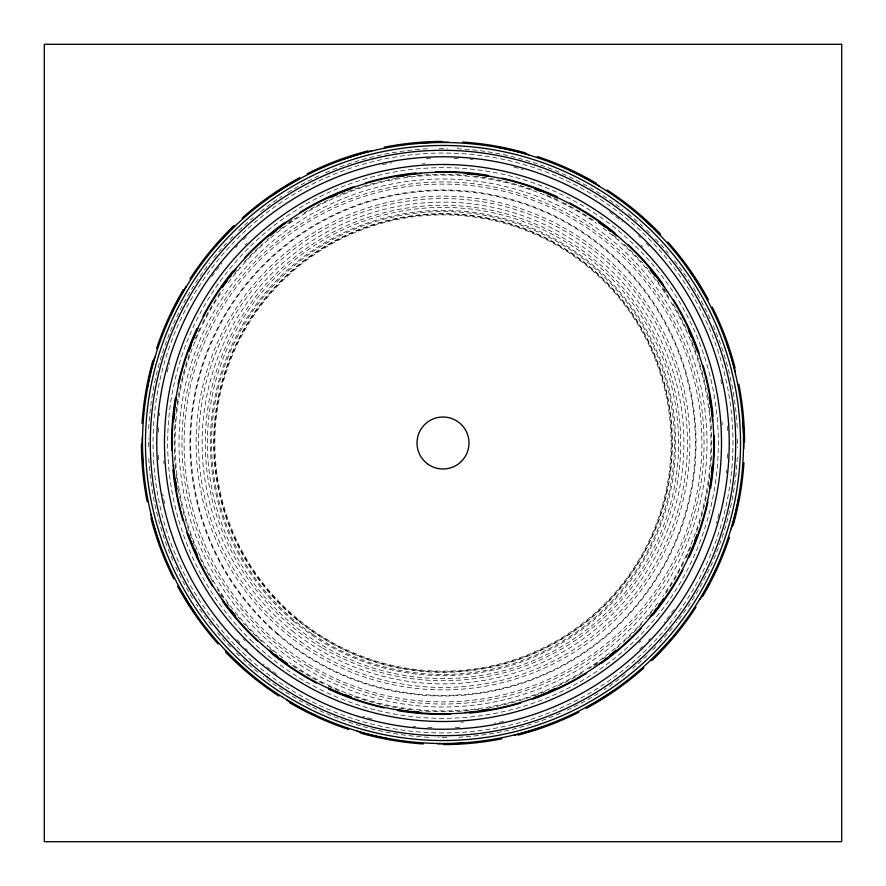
<?xml version="1.0" encoding="UTF-8"?>
<svg xmlns="http://www.w3.org/2000/svg" width="886" height="886" viewBox="0 0 886 886"><rect width="100%" height="100%" fill="white"/><g stroke="black" fill="none" stroke-linecap="round" stroke-linejoin="round"><path stroke-width="0.66" stroke-dasharray="4.43 3.32" d="M603.211 228.234A267.937 267.937 0 0 1 662.617 596.477M657.766 603.211A267.937 267.937 0 0 1 289.523 662.617M282.789 657.766A267.937 267.937 0 0 1 223.383 289.523M228.234 282.789A267.937 267.937 0 0 1 596.477 223.383M737.285 457.209A294.617 294.617 0 0 1 676.472 622.703M672.252 628.052A294.617 294.617 0 0 1 659.693 642.616M655.906 646.647A294.617 294.617 0 0 1 653.015 649.626M647.112 655.463A294.617 294.617 0 0 1 632.715 668.409M625.25 674.49A294.617 294.617 0 0 1 604.13 689.662M598.305 693.361A294.617 294.617 0 0 1 566.663 710.417M560.384 713.23A294.617 294.617 0 0 1 457.829 737.252M446.788 737.595A294.617 294.617 0 0 1 438.47 737.584M428.791 737.285A294.617 294.617 0 0 1 263.297 676.472M257.948 672.252A294.617 294.617 0 0 1 243.384 659.693M239.353 655.906A294.617 294.617 0 0 1 236.374 653.015M230.537 647.112A294.617 294.617 0 0 1 217.591 632.715M211.51 625.25A294.617 294.617 0 0 1 196.338 604.13M192.639 598.305A294.617 294.617 0 0 1 175.583 566.663M172.77 560.384A294.617 294.617 0 0 1 148.748 457.829M148.405 446.788A294.617 294.617 0 0 1 148.416 438.47M148.715 428.791A294.617 294.617 0 0 1 209.528 263.297M213.747 257.948A294.617 294.617 0 0 1 226.307 243.384M230.094 239.353A294.617 294.617 0 0 1 232.985 236.374M238.888 230.537A294.617 294.617 0 0 1 253.285 217.591M260.75 211.51A294.617 294.617 0 0 1 281.87 196.338M287.695 192.639A294.617 294.617 0 0 1 319.337 175.583M325.616 172.77A294.617 294.617 0 0 1 428.171 148.748M439.212 148.405A294.617 294.617 0 0 1 447.53 148.416M457.209 148.715A294.617 294.617 0 0 1 622.703 209.528M628.052 213.747A294.617 294.617 0 0 1 642.616 226.307M646.647 230.094A294.617 294.617 0 0 1 649.626 232.985M655.463 238.888A294.617 294.617 0 0 1 668.409 253.285M674.49 260.75A294.617 294.617 0 0 1 689.662 281.87M693.361 287.695A294.617 294.617 0 0 1 710.417 319.337M713.23 325.616A294.617 294.617 0 0 1 737.252 428.171M737.595 439.212A294.617 294.617 0 0 1 737.584 447.53M727.65 453.887A284.86 284.86 0 0 1 727.395 459.369M726.553 470.289A284.86 284.86 0 0 1 726.276 473.024M718.9 513.902A284.86 284.86 0 0 1 716.331 523.227M674.124 609.524A284.86 284.86 0 0 1 664.035 622.692M650.324 638.352A284.86 284.86 0 0 1 648.408 640.368M642.572 646.271A284.86 284.86 0 0 1 639.592 649.15M503.481 721.37A284.86 284.86 0 0 1 494.089 723.242M459.779 727.373A284.86 284.86 0 0 1 454.23 727.639M432.113 727.65A284.86 284.86 0 0 1 426.631 727.395M415.711 726.553A284.86 284.86 0 0 1 412.976 726.276M372.098 718.9A284.86 284.86 0 0 1 362.773 716.331M276.476 674.124A284.86 284.86 0 0 1 263.308 664.035M247.648 650.324A284.86 284.86 0 0 1 245.632 648.408M239.729 642.572A284.86 284.86 0 0 1 236.85 639.592M164.63 503.481A284.86 284.86 0 0 1 162.758 494.089M158.627 459.779A284.86 284.86 0 0 1 158.361 454.23M158.35 432.113A284.86 284.86 0 0 1 158.605 426.631M159.447 415.711A284.86 284.86 0 0 1 159.724 412.976M167.1 372.098A284.86 284.86 0 0 1 169.669 362.773M211.876 276.476A284.86 284.86 0 0 1 221.965 263.308M235.676 247.648A284.86 284.86 0 0 1 237.592 245.632M243.428 239.729A284.86 284.86 0 0 1 246.408 236.85M382.519 164.63A284.86 284.86 0 0 1 391.911 162.758M426.221 158.627A284.86 284.86 0 0 1 431.77 158.361M453.887 158.35A284.86 284.86 0 0 1 459.369 158.605M470.289 159.447A284.86 284.86 0 0 1 473.024 159.724M513.902 167.1A284.86 284.86 0 0 1 523.227 169.669M609.524 211.876A284.86 284.86 0 0 1 622.692 221.965M638.352 235.676A284.86 284.86 0 0 1 640.368 237.592M646.271 243.428A284.86 284.86 0 0 1 649.15 246.408M720.772 379.839A284.86 284.86 0 0 1 721.658 383.86M727.373 426.221A284.86 284.86 0 0 1 727.639 431.77M640.833 640.899A279.832 279.832 0 0 1 638.861 642.859M463.688 722.068A279.832 279.832 0 0 1 460.941 722.256M245.101 640.833A279.832 279.832 0 0 1 243.141 638.861M163.932 463.688A279.832 279.832 0 0 1 163.744 460.941M245.167 245.101A279.832 279.832 0 0 1 247.139 243.141M422.312 163.932A279.832 279.832 0 0 1 425.058 163.744M640.899 245.167A279.832 279.832 0 0 1 642.859 247.139M722.068 422.312A279.832 279.832 0 0 1 722.256 425.058M597.363 663.946A269.532 269.532 0 0 1 592.834 667.047M222.054 597.363A269.532 269.532 0 0 1 218.953 592.834M288.637 222.054A269.532 269.532 0 0 1 293.166 218.953M663.946 288.637A269.532 269.532 0 0 1 667.047 293.166M710.483 416.874A268.757 268.757 0 0 1 710.738 466.368M709.885 474.641A268.757 268.757 0 0 1 696.042 533.56M691.036 546.485A268.757 268.757 0 0 1 685.963 557.892M683.549 562.865A268.757 268.757 0 0 1 663.979 595.968M651.487 612.591A268.757 268.757 0 0 1 646.149 618.96M641.564 624.121A268.757 268.757 0 0 1 623.091 642.483M618.96 646.149A268.757 268.757 0 0 1 616.855 647.943M606.057 656.637A268.757 268.757 0 0 1 602.735 659.14M598.238 662.385A268.757 268.757 0 0 1 589.079 668.587M582.091 672.961A268.757 268.757 0 0 1 556.641 686.55M545.211 691.567A268.757 268.757 0 0 1 489.725 707.659M478.772 709.365A268.757 268.757 0 0 1 474.641 709.885M469.126 710.483A268.757 268.757 0 0 1 419.632 710.738M411.359 709.885A268.757 268.757 0 0 1 352.44 696.042M339.515 691.036A268.757 268.757 0 0 1 328.108 685.963M323.135 683.549A268.757 268.757 0 0 1 290.032 663.979M273.409 651.487A268.757 268.757 0 0 1 267.04 646.149M261.879 641.564A268.757 268.757 0 0 1 243.517 623.091M239.851 618.96A268.757 268.757 0 0 1 238.057 616.855M229.363 606.057A268.757 268.757 0 0 1 226.86 602.735M223.615 598.238A268.757 268.757 0 0 1 217.413 589.079M213.039 582.091A268.757 268.757 0 0 1 199.45 556.641M194.433 545.211A268.757 268.757 0 0 1 178.341 489.725M176.635 478.772A268.757 268.757 0 0 1 176.115 474.641M175.517 469.126A268.757 268.757 0 0 1 175.262 419.632M176.115 411.359A268.757 268.757 0 0 1 189.958 352.44M194.964 339.515A268.757 268.757 0 0 1 200.037 328.108M202.451 323.135A268.757 268.757 0 0 1 222.021 290.032M234.513 273.409A268.757 268.757 0 0 1 239.851 267.04M244.436 261.879A268.757 268.757 0 0 1 262.909 243.517M267.04 239.851A268.757 268.757 0 0 1 269.145 238.057M279.943 229.363A268.757 268.757 0 0 1 283.265 226.86M287.762 223.615A268.757 268.757 0 0 1 296.921 217.413M303.909 213.039A268.757 268.757 0 0 1 329.359 199.45M340.789 194.433A268.757 268.757 0 0 1 396.275 178.341M407.228 176.635A268.757 268.757 0 0 1 411.359 176.115M416.874 175.517A268.757 268.757 0 0 1 466.368 175.262M474.641 176.115A268.757 268.757 0 0 1 533.56 189.958M546.485 194.964A268.757 268.757 0 0 1 557.892 200.037M562.865 202.451A268.757 268.757 0 0 1 595.968 222.021M612.591 234.513A268.757 268.757 0 0 1 618.96 239.851M624.121 244.436A268.757 268.757 0 0 1 642.483 262.909M646.149 267.04A268.757 268.757 0 0 1 647.943 269.145M656.637 279.943A268.757 268.757 0 0 1 659.14 283.265M662.385 287.762A268.757 268.757 0 0 1 668.587 296.921M672.961 303.909A268.757 268.757 0 0 1 686.55 329.359M691.567 340.789A268.757 268.757 0 0 1 707.659 396.275M709.365 407.228A268.757 268.757 0 0 1 709.885 411.359M299.889 664.843A263.995 263.995 0 0 0 706.674 456.024A263.995 263.995 0 0 0 322.438 208.144A263.995 263.995 0 0 0 299.889 664.843M283.398 646.858A258.911 258.911 0 0 0 699.353 479.293A258.911 258.911 0 0 0 346.26 202.85A258.911 258.911 0 0 0 283.398 646.858M269.488 627.188A253.053 253.053 0 0 0 689.275 501.166A253.053 253.053 0 0 0 370.237 200.635A253.053 253.053 0 0 0 269.488 627.188M306.667 648.818A246.873 246.873 0 0 0 689.408 458.162A246.873 246.873 0 0 0 332.926 222.021A246.873 246.873 0 0 0 306.667 648.818M292.214 630.854A240.892 240.892 0 0 0 681.079 479.658A240.892 240.892 0 0 0 355.707 218.488A240.892 240.892 0 0 0 292.214 630.854M279.389 612.514A235.598 235.598 0 0 0 671.61 499.937A235.598 235.598 0 0 0 378.001 216.549A235.598 235.598 0 0 0 279.389 612.514M312.847 634.398A231.456 231.456 0 0 0 673.836 460.011A231.456 231.456 0 0 0 342.317 234.591A231.456 231.456 0 0 0 312.847 634.398M297.585 619.735A228.876 228.876 0 0 0 668.764 480.566A228.876 228.876 0 0 0 362.651 228.699A228.876 228.876 0 0 0 297.585 619.735M282.601 605.216A228.123 228.123 0 0 0 663.68 500.8A228.123 228.123 0 0 0 382.719 222.984A228.123 228.123 0 0 0 282.601 605.216M311.739 631.087A229.363 229.363 0 0 0 671.522 462.625A229.363 229.363 0 0 0 345.739 235.277A229.363 229.363 0 0 0 311.739 631.087M293.045 620.82A232.608 232.608 0 0 0 671.976 483.955A232.608 232.608 0 0 0 363.98 224.224A232.608 232.608 0 0 0 293.045 620.82M322.803 648.098A237.725 237.725 0 0 0 680.714 444.539A237.725 237.725 0 0 0 325.483 236.363A237.725 237.725 0 0 0 322.803 648.098M300.697 641.741A244.436 244.436 0 0 0 686.273 466.867A244.436 244.436 0 0 0 342.029 220.381A244.436 244.436 0 0 0 300.697 641.741M277.982 633.944A252.377 252.377 0 0 0 690.87 490.445A252.377 252.377 0 0 0 360.148 204.611A252.377 252.377 0 0 0 277.982 633.944M308.295 666.604A261.049 261.049 0 0 0 704.005 447.862A261.049 261.049 0 0 0 316.701 214.534A261.049 261.049 0 0 0 308.295 666.604M242.997 652.938A289.955 289.955 0 0 0 724.814 511.244A289.955 289.955 0 0 0 361.189 164.818A289.955 289.955 0 0 0 242.997 652.938M250.683 640.035A275.336 275.336 0 0 0 709.797 511.034A275.336 275.336 0 0 0 368.521 177.931A275.336 275.336 0 0 0 250.683 640.035"/><path stroke-width="1.33" d="M714.293 435.414A271.404 271.404 0 0 1 710.583 488.419M707.936 501.886A271.404 271.404 0 0 1 689.131 557.372M683.028 569.665A271.404 271.404 0 0 1 652.893 615.061M641.143 628.473A271.404 271.404 0 0 1 601.206 663.525M586.377 673.438A271.404 271.404 0 0 1 532.287 699.298M520.547 703.096A271.404 271.404 0 0 1 469.757 713.086M450.586 714.293A271.404 271.404 0 0 1 397.581 710.583M384.114 707.936A271.404 271.404 0 0 1 328.628 689.131M316.335 683.028A271.404 271.404 0 0 1 270.939 652.893M257.527 641.143A271.404 271.404 0 0 1 222.475 601.206M212.562 586.377A271.404 271.404 0 0 1 186.702 532.287M182.904 520.547A271.404 271.404 0 0 1 172.914 469.757M171.707 450.586A271.404 271.404 0 0 1 175.417 397.581M178.064 384.114A271.404 271.404 0 0 1 196.869 328.628M202.972 316.335A271.404 271.404 0 0 1 233.107 270.939M244.857 257.527A271.404 271.404 0 0 1 284.794 222.475M299.623 212.562A271.404 271.404 0 0 1 353.713 186.702M365.453 182.904A271.404 271.404 0 0 1 416.243 172.914M435.414 171.707A271.404 271.404 0 0 1 488.419 175.417M501.886 178.064A271.404 271.404 0 0 1 557.372 196.869M569.665 202.972A271.404 271.404 0 0 1 615.061 233.107M628.473 244.857A271.404 271.404 0 0 1 663.525 284.794M673.438 299.623A271.404 271.404 0 0 1 699.298 353.713M703.096 365.453A271.404 271.404 0 0 1 713.086 416.243M712.41 466.7A270.451 270.451 0 0 1 709.586 488.574M696.617 536.916A270.451 270.451 0 0 1 688.123 557.272M663.669 599.357A270.451 270.451 0 0 1 650.191 616.822M615.681 651.144A270.451 270.451 0 0 1 599.279 663.725M557.183 688.167A270.451 270.451 0 0 1 534.214 697.603M488.474 709.597A270.451 270.451 0 0 1 465.216 712.532M419.3 712.41A270.451 270.451 0 0 1 397.426 709.586M349.084 696.617A270.451 270.451 0 0 1 328.728 688.123M286.643 663.669A270.451 270.451 0 0 1 269.178 650.191M234.856 615.681A270.451 270.451 0 0 1 222.275 599.279M197.833 557.183A270.451 270.451 0 0 1 188.397 534.214M176.403 488.474A270.451 270.451 0 0 1 173.468 465.216M173.59 419.3A270.451 270.451 0 0 1 176.414 397.426M189.382 349.084A270.451 270.451 0 0 1 197.877 328.728M222.331 286.643A270.451 270.451 0 0 1 235.809 269.178M270.319 234.856A270.451 270.451 0 0 1 286.721 222.275M328.817 197.833A270.451 270.451 0 0 1 351.786 188.397M397.526 176.403A270.451 270.451 0 0 1 420.784 173.468M466.7 173.59A270.451 270.451 0 0 1 488.574 176.414M536.916 189.382A270.451 270.451 0 0 1 557.272 197.877M599.357 222.331A270.451 270.451 0 0 1 616.822 235.809M651.144 270.319A270.451 270.451 0 0 1 663.725 286.721M688.167 328.817A270.451 270.451 0 0 1 697.603 351.786M709.597 397.526A270.451 270.451 0 0 1 712.532 420.784M711.857 467.143A269.942 269.942 0 0 1 711.314 472.615M696.917 534.612A269.942 269.942 0 0 1 694.502 541.047M663.769 598.338A269.942 269.942 0 0 1 658.918 605.005M656.415 608.283A269.942 269.942 0 0 1 654.721 610.454M616.036 650.18A269.942 269.942 0 0 1 609.634 655.363M555.267 688.488A269.942 269.942 0 0 1 548.988 691.257M489.26 708.944A269.942 269.942 0 0 1 481.131 710.229M418.856 711.857A269.942 269.942 0 0 1 413.385 711.314M351.388 696.917A269.942 269.942 0 0 1 344.953 694.502M287.662 663.769A269.942 269.942 0 0 1 280.995 658.918M277.717 656.415A269.942 269.942 0 0 1 275.546 654.721M235.82 616.036A269.942 269.942 0 0 1 230.637 609.634M197.512 555.267A269.942 269.942 0 0 1 194.743 548.988M177.056 489.26A269.942 269.942 0 0 1 175.771 481.131M174.143 418.856A269.942 269.942 0 0 1 174.686 413.385M189.083 351.388A269.942 269.942 0 0 1 191.498 344.953M222.231 287.662A269.942 269.942 0 0 1 227.082 280.995M229.585 277.717A269.942 269.942 0 0 1 231.279 275.546M269.964 235.82A269.942 269.942 0 0 1 276.366 230.637M330.733 197.512A269.942 269.942 0 0 1 337.012 194.743M396.74 177.056A269.942 269.942 0 0 1 404.869 175.771M467.143 174.143A269.942 269.942 0 0 1 472.615 174.686M534.612 189.083A269.942 269.942 0 0 1 541.047 191.498M598.338 222.231A269.942 269.942 0 0 1 605.005 227.082M608.283 229.585A269.942 269.942 0 0 1 610.454 231.279M650.18 269.964A269.942 269.942 0 0 1 655.363 276.366M688.488 330.733A269.942 269.942 0 0 1 691.257 337.012M708.944 396.74A269.942 269.942 0 0 1 710.229 404.869M743.941 462.747A301.594 301.594 0 0 1 733.132 525.354M729.455 537.337A301.594 301.594 0 0 1 702.631 596.444M696.042 607.098A301.594 301.594 0 0 1 652.074 660.358M643.912 667.922A301.594 301.594 0 0 1 586.255 708.401M578.857 712.255A301.594 301.594 0 0 1 518.088 735.092M501.819 738.802A301.594 301.594 0 0 1 444.107 744.583M423.253 743.941A301.594 301.594 0 0 1 360.646 733.132M348.663 729.455A301.594 301.594 0 0 1 289.556 702.631M278.902 696.042A301.594 301.594 0 0 1 225.642 652.074M218.078 643.912A301.594 301.594 0 0 1 177.599 586.255M173.745 578.857A301.594 301.594 0 0 1 150.908 518.088M147.198 501.819A301.594 301.594 0 0 1 141.417 444.107M142.059 423.253A301.594 301.594 0 0 1 152.868 360.646M156.545 348.663A301.594 301.594 0 0 1 183.369 289.556M189.958 278.902A301.594 301.594 0 0 1 233.926 225.642M242.088 218.078A301.594 301.594 0 0 1 299.745 177.599M307.143 173.745A301.594 301.594 0 0 1 367.911 150.908M384.181 147.198A301.594 301.594 0 0 1 441.892 141.417M462.747 142.059A301.594 301.594 0 0 1 525.354 152.868M537.337 156.545A301.594 301.594 0 0 1 596.444 183.369M607.098 189.958A301.594 301.594 0 0 1 660.358 233.926M667.922 242.088A301.594 301.594 0 0 1 708.401 299.745M712.255 307.143A301.594 301.594 0 0 1 735.092 367.911M738.802 384.181A301.594 301.594 0 0 1 744.583 441.892M738.714 498.154A300.808 300.808 0 0 1 731.293 528.864M715.534 570.318A300.808 300.808 0 0 1 699.973 599.379M670.613 639.659A300.808 300.808 0 0 1 650.745 660.557M613.101 691.091A300.808 300.808 0 0 1 587.352 706.906M543.096 726.664A300.808 300.808 0 0 1 514.135 735.28M463.511 743.11A300.808 300.808 0 0 1 437.44 743.753M387.846 738.714A300.808 300.808 0 0 1 357.136 731.293M315.682 715.534A300.808 300.808 0 0 1 286.621 699.973M246.341 670.613A300.808 300.808 0 0 1 225.443 650.745M194.909 613.101A300.808 300.808 0 0 1 179.094 587.352M159.336 543.096A300.808 300.808 0 0 1 150.72 514.135M142.89 463.511A300.808 300.808 0 0 1 142.247 437.44M147.286 387.846A300.808 300.808 0 0 1 154.707 357.136M170.466 315.682A300.808 300.808 0 0 1 186.027 286.621M215.387 246.341A300.808 300.808 0 0 1 235.255 225.443M272.899 194.909A300.808 300.808 0 0 1 298.648 179.094M342.904 159.336A300.808 300.808 0 0 1 371.865 150.72M422.489 142.89A300.808 300.808 0 0 1 448.56 142.247M498.154 147.286A300.808 300.808 0 0 1 528.864 154.707M570.318 170.466A300.808 300.808 0 0 1 599.379 186.027M639.659 215.387A300.808 300.808 0 0 1 660.557 235.255M691.091 272.899A300.808 300.808 0 0 1 706.906 298.648M726.664 342.904A300.808 300.808 0 0 1 735.28 371.865M743.11 422.489A300.808 300.808 0 0 1 743.753 448.56M841.7 44.3L44.3 44.3L44.3 841.7L841.7 841.7L841.7 44.3M428.436 464.519A25.993 25.993 0 0 0 468.927 444.85A25.993 25.993 0 0 0 431.648 419.621A25.993 25.993 0 0 0 428.436 464.519M262.145 644.554A270.795 270.795 0 0 0 707.969 498.84A270.795 270.795 0 0 0 358.874 185.606A270.795 270.795 0 0 0 262.145 644.554M258.347 651.498A278.503 278.503 0 0 0 715.888 498.663A278.503 278.503 0 0 0 354.765 178.839A278.503 278.503 0 0 0 258.347 651.498M292.336 686.373A286.233 286.233 0 0 0 729.1 451.794A286.233 286.233 0 0 0 307.564 190.833A286.233 286.233 0 0 0 292.336 686.373M266.885 676.782A292.69 292.69 0 0 0 733.519 478.628A292.69 292.69 0 0 0 328.595 173.59A292.69 292.69 0 0 0 266.885 676.782M243.052 663.326A297.53 297.53 0 0 0 733.785 505.995A297.53 297.53 0 0 0 352.163 159.679A297.53 297.53 0 0 0 243.052 663.326M281.737 696.584A300.52 300.52 0 0 0 743.243 455.869A300.52 300.52 0 0 0 304.031 176.547A300.52 300.52 0 0 0 281.737 696.584"/></g></svg>
